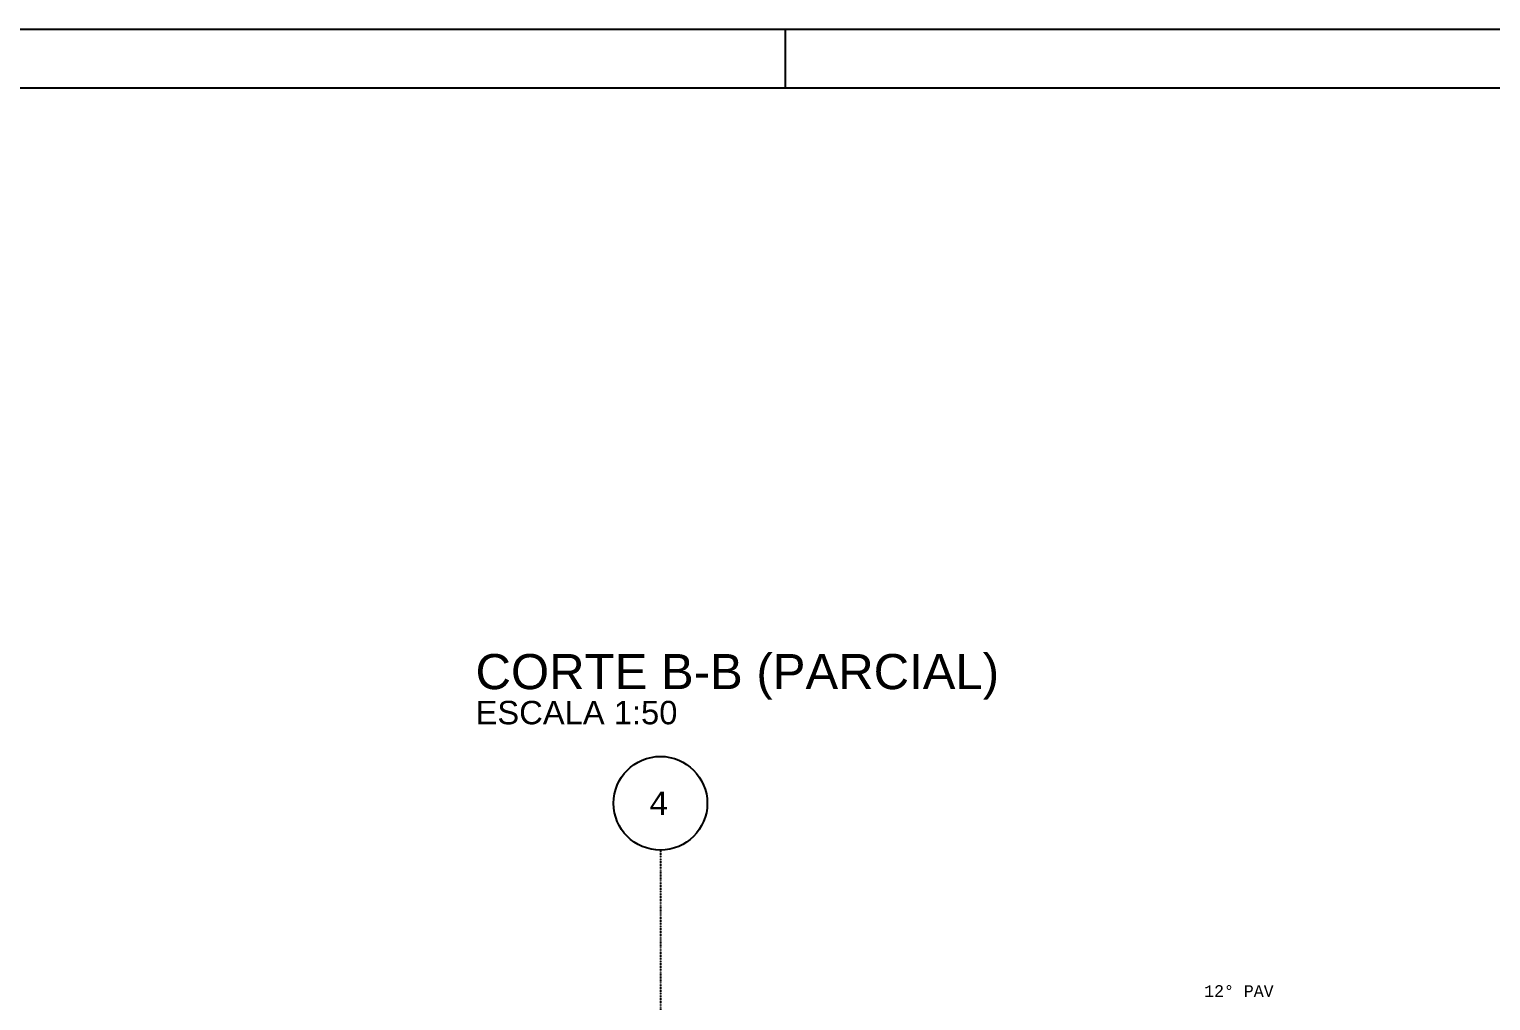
# Model space of a CAD drawing. Extents: x 37185 to 43130, y -8131 to -3914.
# Drawn here: x 40634 to 41882, y -4756 to -3926 of the extents above; entities that cross this region are included whole.
import ezdxf

# ---------------------------------------------------------------- set-up
doc = ezdxf.new("R2010")
doc.units = 0
doc.header["$MEASUREMENT"] = 0
doc.linetypes.add('ESTILO_TQS_0004', pattern=[1.12, 0.5, -0.2, 0.01, -0.2, 0.01, -0.2])
for name, color, linetype in [('32', 7, 'CONTINUOUS'), ('35', 7, 'CONTINUOUS'), ('50', 5, 'CONTINUOUS'), ('51', 5, 'CONTINUOUS'), ('70', 160, 'CONTINUOUS'), ('75', 9, 'CONTINUOUS'), ('95', 7, 'CONTINUOUS')]:
    doc.layers.add(name, color=color, linetype=linetype)
doc.styles.add('TQS_ARIAL', font='arial.ttf')
doc.styles.add('TQS_LUCIDA_CONSOLE', font='lucon.TTF')

msp = doc.modelspace()

# ---------------------------------------------------------------- linework, layer by layer
at = {"layer": '50', "linetype": 'Continuous'}
msp.add_circle((41172.666, -4587.312), 40, dxfattribs=at)
at = {"layer": '70', "linetype": 'ESTILO_TQS_0004'}
msp.add_line((41172.666, -4627.312), (41172.666, -5814.434), dxfattribs=at)
at = {"layer": '95', "linetype": 'Continuous'}
for p, q in [((37184.545, -3926.33), (43129.545, -3926.33)), ((41279.545, -3976.33), (41279.545, -3926.33)), ((37309.545, -3976.33), (43079.545, -3976.33))]:
    msp.add_line(p, q, dxfattribs=at)

# ---------------------------------------------------------------- texts
at = {"layer": '32', "linetype": 'Continuous', "style": 'TQS_ARIAL'}
msp.add_text('CORTE B-B (PARCIAL)', height=30, dxfattribs=at).set_placement((41014.776, -4489.882))
at = {"layer": '35', "linetype": 'Continuous', "style": 'TQS_ARIAL'}
msp.add_text('ESCALA 1:50', height=20, dxfattribs=at).set_placement((41014.776, -4519.882))
at = {"layer": '51', "linetype": 'Continuous', "style": 'TQS_LUCIDA_CONSOLE'}
msp.add_text('4', height=20, dxfattribs=at).set_placement((41162.666, -4597.312))
at = {"layer": '75', "linetype": 'Continuous', "style": 'TQS_LUCIDA_CONSOLE'}
msp.add_text('12%%d PAV', height=10, dxfattribs=at).set_placement((41636.899, -4752.667))

doc.saveas('drawing.dxf')
